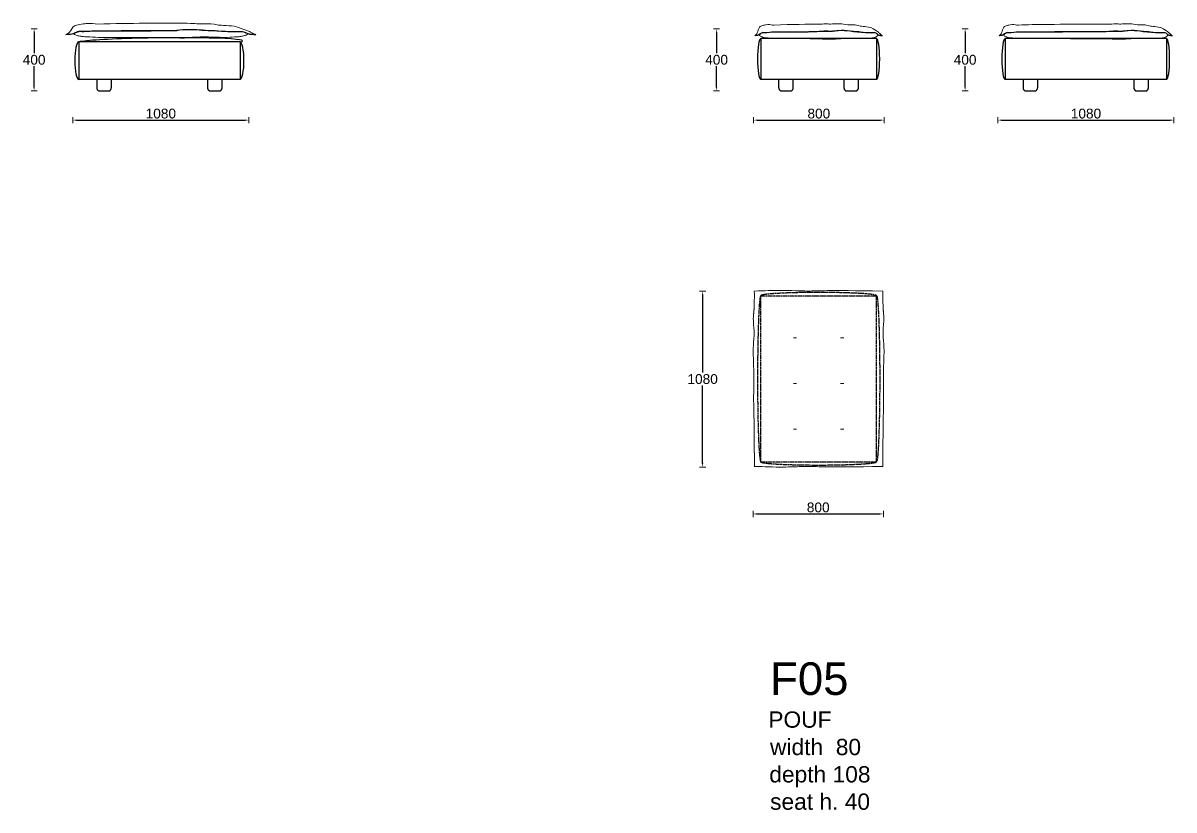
# Model space of a CAD drawing. Header units: millimetres. Extents: x 6668 to 47386, y -6732 to 35544.
# Drawn here: x 25995 to 33060, y 10457 to 15289 of the extents above; entities that cross this region are included whole.
import ezdxf

# ---------------------------------------------------------------- set-up
doc = ezdxf.new("R2010")
doc.units = ezdxf.units.MM
doc.linetypes.add('ACAD_ISO02W100', pattern=[15, 12, -3])
doc.layers.add('_ARREDO', color=7, linetype='Continuous')
doc.layers.add('TESTO', color=1, linetype='Continuous')
doc.layers.add('_CUSCINO SEDUTA', color=8, linetype='Continuous', lineweight=9)
doc.layers.add('_QUOTE', color=1, linetype='Continuous', lineweight=9)
doc.styles.add('Arial', font='arial.ttf')
doc.styles.get("Standard").update_dxf_attribs({"font": 'arial.ttf'})
doc.dimstyles.new('1_1', dxfattribs={"dimscale": 15, "dimtxt": 4, "dimasz": 1.5, "dimexe": 1.25, "dimexo": 2, "dimtad": 1, "dimtih": 1, "dimtoh": 1, "dimdec": 0, "dimtxsty": 'Standard', "dimcen": 2.5, "dimclrd": 256, "dimclre": 256, "dimclrt": 256, "dimadec": 0, "dimazin": 0, "dimtfac": 1, "dimtdec": 0, "dimtmove": 0, "dimatfit": 3, "dimfxl": 1.25, "dimfxlon": 1, "dimlwe": 0, "dimarcsym": 0})

# ---------------------------------------------------------------- blocks, each defined once
blk = doc.blocks.new('*D318')
at = {"layer": '_QUOTE', "lineweight": 0, "transparency": 16777216}
for p, q in [((26300.9, 14711.6), (26300.9, 14674.1)), ((27380.4, 14711.6), (27380.4, 14674.1))]:
    blk.add_line(p, q, dxfattribs=at)
at = {"layer": '_QUOTE', "lineweight": -2, "transparency": 16777216}
blk.add_line((26323.4, 14692.8), (27357.9, 14692.8), dxfattribs=at)
at = {"layer": '_QUOTE', "transparency": 16777216}
for points in [[(26323.4, 14696.6), (26323.4, 14689.1), (26300.9, 14692.8)], [(27357.9, 14696.6), (27357.9, 14689.1), (27380.4, 14692.8)]]:
    blk.add_solid(points, dxfattribs=at)
at = {"layer": 'Defpoints', "color": 0, "transparency": 16777216}
for p in [(26300.9, 15200.5), (27380.4, 15198.9), (27380.4, 14692.8)]:
    blk.add_point(p, dxfattribs=at)
at = {"layer": '_QUOTE', "transparency": 16777216, "insert": (26840.6, 14732.8), "char_height": 60, "attachment_point": 5}
blk.add_mtext('1080', dxfattribs=at)
blk = doc.blocks.new('*D359')
at = {"layer": '_QUOTE', "lineweight": 0, "transparency": 16777216}
for p, q in [((30476.2, 12293.3), (30476.2, 12255.8)), ((31276.1, 12293.3), (31276.1, 12255.8))]:
    blk.add_line(p, q, dxfattribs=at)
at = {"layer": '_QUOTE', "lineweight": -2, "transparency": 16777216}
blk.add_line((30498.7, 12274.5), (31253.6, 12274.5), dxfattribs=at)
at = {"layer": '_QUOTE', "transparency": 16777216}
for points in [[(30498.7, 12278.3), (30498.7, 12270.8), (30476.2, 12274.5)], [(31253.6, 12278.3), (31253.6, 12270.8), (31276.1, 12274.5)]]:
    blk.add_solid(points, dxfattribs=at)
at = {"layer": 'Defpoints', "color": 0, "transparency": 16777216}
for p in [(30476.2, 13090.5), (31276.1, 13093), (31276.1, 12274.5)]:
    blk.add_point(p, dxfattribs=at)
at = {"layer": '_QUOTE', "transparency": 16777216, "insert": (30876.2, 12314.5), "char_height": 60, "attachment_point": 5}
blk.add_mtext('800', dxfattribs=at)
blk = doc.blocks.new('*D360')
at = {"layer": '_QUOTE', "lineweight": 0, "transparency": 16777216}
for p, q in [((30185.4, 13642.7), (30147.9, 13642.7)), ((30185.4, 12562.4), (30147.9, 12562.4))]:
    blk.add_line(p, q, dxfattribs=at)
at = {"layer": '_QUOTE', "lineweight": -2, "transparency": 16777216}
for p, q in [((30166.6, 13620.2), (30166.6, 13142.6)), ((30166.6, 12584.9), (30166.6, 13062.6))]:
    blk.add_line(p, q, dxfattribs=at)
at = {"layer": '_QUOTE', "transparency": 16777216}
for points in [[(30162.9, 13620.2), (30170.4, 13620.2), (30166.6, 13642.7)], [(30162.9, 12584.9), (30170.4, 12584.9), (30166.6, 12562.4)]]:
    blk.add_solid(points, dxfattribs=at)
at = {"layer": 'Defpoints', "color": 0, "transparency": 16777216}
for p in [(30166.6, 13642.7), (30927.3, 13642.7), (30652.9, 12562.4)]:
    blk.add_point(p, dxfattribs=at)
at = {"layer": '_QUOTE', "transparency": 16777216, "insert": (30166.6, 13102.6), "char_height": 60, "attachment_point": 5}
blk.add_mtext('1080', dxfattribs=at)
blk = doc.blocks.new('*D319')
at = {"layer": '_QUOTE', "lineweight": 0, "transparency": 16777216}
for p, q in [((30479.8, 14711.6), (30479.8, 14674.1)), ((31280.2, 14711.6), (31280.2, 14674.1))]:
    blk.add_line(p, q, dxfattribs=at)
at = {"layer": '_QUOTE', "lineweight": -2, "transparency": 16777216}
blk.add_line((30502.3, 14692.8), (31257.7, 14692.8), dxfattribs=at)
at = {"layer": '_QUOTE', "transparency": 16777216}
for points in [[(30502.3, 14696.6), (30502.3, 14689.1), (30479.8, 14692.8)], [(31257.7, 14696.6), (31257.7, 14689.1), (31280.2, 14692.8)]]:
    blk.add_solid(points, dxfattribs=at)
at = {"layer": 'Defpoints', "color": 0, "transparency": 16777216}
for p in [(30479.8, 15210.7), (31280.2, 15210.7), (31280.2, 14692.8)]:
    blk.add_point(p, dxfattribs=at)
at = {"layer": '_QUOTE', "transparency": 16777216, "insert": (30880, 14732.8), "char_height": 60, "attachment_point": 5}
blk.add_mtext('800', dxfattribs=at)
blk = doc.blocks.new('*D311')
at = {"layer": '_QUOTE', "lineweight": 0, "transparency": 16777216}
for p, q in [((31979.8, 14711.6), (31979.8, 14674.1)), ((33060.2, 14711.6), (33060.2, 14674.1))]:
    blk.add_line(p, q, dxfattribs=at)
at = {"layer": '_QUOTE', "lineweight": -2, "transparency": 16777216}
blk.add_line((32002.3, 14692.8), (33037.7, 14692.8), dxfattribs=at)
at = {"layer": '_QUOTE', "transparency": 16777216}
for points in [[(32002.3, 14696.6), (32002.3, 14689.1), (31979.8, 14692.8)], [(33037.7, 14696.6), (33037.7, 14689.1), (33060.2, 14692.8)]]:
    blk.add_solid(points, dxfattribs=at)
at = {"layer": 'Defpoints', "color": 0, "transparency": 16777216}
for p in [(31979.8, 15210.7), (33060.2, 15210.7), (33060.2, 14692.8)]:
    blk.add_point(p, dxfattribs=at)
at = {"layer": '_QUOTE', "transparency": 16777216, "insert": (32520, 14732.8), "char_height": 60, "attachment_point": 5}
blk.add_mtext('1080', dxfattribs=at)
blk = doc.blocks.new('*D295')
at = {"layer": '_QUOTE', "lineweight": 0, "transparency": 16777216}
for p, q in [((26081.4, 15253.2), (26043.9, 15253.2)), ((26081.4, 14873.2), (26043.9, 14873.2))]:
    blk.add_line(p, q, dxfattribs=at)
at = {"layer": '_QUOTE', "lineweight": -2, "transparency": 16777216}
for p, q in [((26062.7, 15230.7), (26062.7, 15103.2)), ((26062.7, 14895.7), (26062.7, 15023.2))]:
    blk.add_line(p, q, dxfattribs=at)
at = {"layer": '_QUOTE', "transparency": 16777216}
for points in [[(26058.9, 15230.7), (26066.4, 15230.7), (26062.7, 15253.2)], [(26058.9, 14895.7), (26066.4, 14895.7), (26062.7, 14873.2)]]:
    blk.add_solid(points, dxfattribs=at)
at = {"layer": 'Defpoints', "color": 0, "transparency": 16777216}
for p in [(27043.6, 15253.2), (26062.7, 14873.2), (27043.6, 14873.2)]:
    blk.add_point(p, dxfattribs=at)
at = {"layer": '_QUOTE', "transparency": 16777216, "insert": (26062.7, 15063.2), "char_height": 60, "attachment_point": 5}
blk.add_mtext('400', dxfattribs=at)
blk = doc.blocks.new('*D296')
at = {"layer": '_QUOTE', "lineweight": 0, "transparency": 16777216}
for p, q in [((30271.2, 15253.2), (30233.7, 15253.2)), ((30271.2, 14873.2), (30233.7, 14873.2))]:
    blk.add_line(p, q, dxfattribs=at)
at = {"layer": '_QUOTE', "lineweight": -2, "transparency": 16777216}
for p, q in [((30252.4, 15230.7), (30252.4, 15103.2)), ((30252.4, 14895.7), (30252.4, 15023.2))]:
    blk.add_line(p, q, dxfattribs=at)
at = {"layer": '_QUOTE', "transparency": 16777216}
for points in [[(30248.7, 15230.7), (30256.2, 15230.7), (30252.4, 15253.2)], [(30248.7, 14895.7), (30256.2, 14895.7), (30252.4, 14873.2)]]:
    blk.add_solid(points, dxfattribs=at)
at = {"layer": 'Defpoints', "color": 0, "transparency": 16777216}
for p in [(31233.4, 15253.2), (30252.4, 14873.2), (31233.4, 14873.2)]:
    blk.add_point(p, dxfattribs=at)
at = {"layer": '_QUOTE', "transparency": 16777216, "insert": (30252.4, 15063.2), "char_height": 60, "attachment_point": 5}
blk.add_mtext('400', dxfattribs=at)
blk = doc.blocks.new('*D297')
at = {"layer": '_QUOTE', "lineweight": 0, "transparency": 16777216}
for p, q in [((31796.8, 15253.2), (31759.3, 15253.2)), ((31796.8, 14873.2), (31759.3, 14873.2))]:
    blk.add_line(p, q, dxfattribs=at)
at = {"layer": '_QUOTE', "lineweight": -2, "transparency": 16777216}
for p, q in [((31778, 15230.7), (31778, 15103.2)), ((31778, 14895.7), (31778, 15023.2))]:
    blk.add_line(p, q, dxfattribs=at)
at = {"layer": '_QUOTE', "transparency": 16777216}
for points in [[(31774.3, 15230.7), (31781.8, 15230.7), (31778, 15253.2)], [(31774.3, 14895.7), (31781.8, 14895.7), (31778, 14873.2)]]:
    blk.add_solid(points, dxfattribs=at)
at = {"layer": 'Defpoints', "color": 0, "transparency": 16777216}
for p in [(32759, 15253.2), (31778, 14873.2), (32759, 14873.2)]:
    blk.add_point(p, dxfattribs=at)
at = {"layer": '_QUOTE', "transparency": 16777216, "insert": (31778, 15063.2), "char_height": 60, "attachment_point": 5}
blk.add_mtext('400', dxfattribs=at)
blk = doc.blocks.new('PIEDINO MIAMI SOFT_PANAMA H7CM')
at = {"color": 0, "linetype": 'ByBlock', "lineweight": -2}
for points in [[(45, 0), (-45, 0)], [(-45, 0), (-45, -50.4)], [(-45, -50.4), (-45, -51.2), (-44.9, -52), (-44.8, -52.9), (-44.7, -53.7), (-44.5, -54.5), (-44.4, -55.3), (-44.2, -56.1), (-43.9, -56.9), (-43.7, -57.7), (-43.4, -58.5), (-43.1, -59.3), (-42.7, -60), (-42.4, -60.8), (-42, -61.5), (-41.6, -62.2), (-41.1, -63), (-40.7, -63.6), (-40.2, -64.3), (-39.7, -65), (-39.1, -65.6), (-38.6, -66.2), (-38, -66.8), (-37.4, -67.4), (-36.8, -68), (-36.1, -68.5), (-35.5, -69), (-34.8, -69.5), (-34.1, -70)], [(-34.1, -70), (34.1, -70)], [(34.1, -70), (34.8, -69.5), (35.5, -69), (36.1, -68.5), (36.8, -68), (37.4, -67.4), (38, -66.8), (38.6, -66.2), (39.1, -65.6), (39.7, -65), (40.2, -64.3), (40.7, -63.6), (41.1, -63), (41.6, -62.2), (42, -61.5), (42.4, -60.8), (42.7, -60), (43.1, -59.3), (43.4, -58.5), (43.7, -57.7), (43.9, -56.9), (44.2, -56.1), (44.4, -55.3), (44.5, -54.5), (44.7, -53.7), (44.8, -52.9), (44.9, -52), (45, -51.2), (45, -50.4)], [(45, -50.4), (45, 0)]]:
    blk.add_lwpolyline(points, dxfattribs=at)

msp = doc.modelspace()

# ---------------------------------------------------------------- linework, layer by layer
at = {"layer": '_ARREDO'}
for p, q in [((31233.7, 15193.3), (30523.3, 15193.3)), ((30523.3, 15193.3), (30523.3, 14943.3)), ((31233.7, 15193.3), (31233.7, 14943.3)), ((33013.7, 15193.3), (32023.3, 15193.3)), ((32023.3, 15193.3), (32023.3, 14943.3)), ((33013.7, 15193.3), (33013.7, 14943.3)), ((27326.7, 15173.3), (26336.7, 15173.3)), ((26336.7, 15173.3), (26336.7, 14943.2)), ((27326.7, 15173.3), (27326.7, 14943.2)), ((27326.7, 14943.2), (26336.7, 14943.2)), ((31233.7, 14943.3), (30523.3, 14943.3)), ((33013.7, 14943.3), (32023.3, 14943.3))]:
    msp.add_line(p, q, dxfattribs=at)
at = {"layer": '_ARREDO', "linetype": 'ACAD_ISO02W100'}
for p, q in [((30523.7, 12594.9), (30523.7, 13614.7)), ((30523.7, 13614.7), (31233.7, 13614.7)), ((31233.7, 12594.9), (31233.7, 13614.7)), ((30523.7, 12594.9), (31233.7, 12594.9))]:
    msp.add_line(p, q, dxfattribs=at)
at = {"layer": '_ARREDO'}
for centre, major_axis, ratio, start_param, end_param in [((26831.7, 15173.3), (511.1, 6.3), 0.047718, -0.252485, 2.889108), ((30523.3, 15068.3), (0, -125), 0.16, 3.141593, 6.283185), ((31233.7, 15068.3), (0, 125), 0.16, 3.141593, 6.283185), ((32023.3, 15068.3), (0, -125), 0.16, 3.141593, 6.283185), ((33013.7, 15068.3), (0, 125), 0.16, 3.141593, 6.283185), ((26336.7, 15058.2), (0, -115), 0.212033, 3.141593, 6.283185), ((27326.7, 15058.2), (0, 115), 0.212033, 3.141593, 6.283185)]:
    msp.add_ellipse(centre, major_axis=major_axis, ratio=ratio, start_param=start_param, end_param=end_param, dxfattribs=at)
at = {"layer": '_ARREDO', "linetype": 'ACAD_ISO02W100'}
for centre, major_axis, ratio, start_param, end_param in [((30523.7, 13104.8), (0, 509.9), 0.039223, 0, 3.141593), ((30878.7, 13614.7), (-355, 0), 0.056338, 3.141593, 6.283185), ((30878.7, 12594.9), (-355, 0), 0.056338, 0, 3.141593)]:
    msp.add_ellipse(centre, major_axis=major_axis, ratio=ratio, start_param=start_param, end_param=end_param, dxfattribs=at)
at = {"layer": '_ARREDO', "linetype": 'ACAD_ISO02W100', "extrusion": (0, 0, -1)}
msp.add_ellipse((31233.7, 13104.8), major_axis=(0, 509.9), ratio=0.039223, start_param=0, end_param=3.141593, dxfattribs=at)
at = {"layer": '_CUSCINO SEDUTA'}
for p, q in [((27224.4, 15239.3), (27195.1, 15240.7)), ((31152.2, 15232.6), (31136.4, 15234.1)), ((32932.2, 15232.6), (32916.4, 15234.1)), ((30723.7, 13355.1), (30743.7, 13355.1)), ((31033.7, 13355.1), (31013.7, 13355.1)), ((30723.7, 13075.1), (30743.7, 13075.1)), ((31033.7, 13075.1), (31013.7, 13075.1)), ((30723.7, 12795.1), (30743.7, 12795.1)), ((31033.7, 12795.1), (31013.7, 12795.1))]:
    msp.add_line(p, q, dxfattribs=at)
for points in [[(26308.1, 15270.5), (26295.5, 15262.3), (26291.2, 15245.6), (26281.7, 15234.7)], [(26343.8, 15280.1), (26328.5, 15277.5), (26316.4, 15275.9), (26308.1, 15270.5)], [(26382.8, 15286.1), (26370, 15285.1), (26355.8, 15282.3), (26343.8, 15280.1)], [(26453.6, 15282.8), (26431.7, 15282.7), (26410.1, 15288.4), (26382.8, 15286.1)], [(26453.6, 15282.8), (26656.4, 15289.2), (26851.1, 15287.4), (26944.7, 15288.3)], [(26939.9, 15288.3), (26967.6, 15288.6), (26995.2, 15288.7), (27023.1, 15286.8)], [(27023.1, 15286.8), (27057.3, 15284.3), (27091.8, 15283.2), (27118.9, 15283.8)], [(27118.9, 15283.8), (27136.9, 15284.2), (27151.6, 15285.5), (27195.1, 15276.2)], [(27195.1, 15276.2), (27200.5, 15275.9), (27205.9, 15275.7), (27224.4, 15274.9)], [(27224.4, 15274.9), (27247.5, 15273.8), (27270.2, 15272.3), (27291.5, 15269)], [(27291.5, 15269), (27370.4, 15244.5), (27383.1, 15237.6), (27396, 15230.9)], [(30516.1, 15263.8), (30509.3, 15255.7), (30506.9, 15238.9), (30501.8, 15228)], [(30535.4, 15273.5), (30527.1, 15270.8), (30520.6, 15269.3), (30516.1, 15263.8)], [(30566.5, 15279.5), (30549.5, 15278.4), (30541.9, 15275.6), (30535.4, 15273.5)], [(30604.8, 15276.1), (30592.9, 15276.1), (30581.3, 15281.8), (30566.5, 15279.5)], [(30604.8, 15276.1), (30714.5, 15282.5), (30819.8, 15280.7), (30870.5, 15281.6)], [(30870.5, 15281.6), (30897.4, 15282.1), (30908.9, 15283.4), (30920.4, 15283.5)], [(30920.4, 15283.5), (30931.5, 15283.7), (30942.5, 15282.8), (30953.7, 15283)], [(30953.7, 15283), (30968.5, 15283.3), (30983.4, 15285.4), (30998.3, 15285.1)], [(30998.3, 15285.1), (31013.3, 15284.8), (31028.2, 15282.1), (31043.3, 15280.1)], [(31043.3, 15280.1), (31061.8, 15277.7), (31080.5, 15276.5), (31095.2, 15277.1)], [(31095.2, 15277.1), (31104.9, 15277.6), (31112.8, 15278.8), (31136.4, 15269.5)], [(31136.4, 15269.5), (31139.3, 15269.3), (31142.2, 15269), (31152.2, 15268.2)], [(31152.2, 15268.2), (31164.7, 15267.2), (31177, 15265.6), (31198.5, 15262.3)], [(31198.5, 15262.3), (31241.2, 15237.8), (31248.1, 15231), (31255.1, 15224.2)], [(32016.1, 15263.8), (32009.3, 15255.7), (32006.9, 15238.9), (32001.8, 15228)], [(32035.4, 15273.5), (32027.1, 15270.8), (32020.6, 15269.3), (32016.1, 15263.8)], [(32066.5, 15279.5), (32049.5, 15278.4), (32041.9, 15275.6), (32035.4, 15273.5)], [(32104.8, 15276.1), (32092.9, 15276.1), (32081.3, 15281.8), (32066.5, 15279.5)], [(32104.8, 15276.1), (32214.5, 15282.5), (32319.8, 15280.7), (32648.5, 15281.6)], [(32648.5, 15281.6), (32675.4, 15282.1), (32686.9, 15283.4), (32700.4, 15283.5)], [(32700.4, 15283.5), (32711.5, 15283.7), (32722.5, 15282.8), (32733.7, 15283)], [(32733.7, 15283), (32748.5, 15283.3), (32763.4, 15285.4), (32778.3, 15285.1)], [(32778.3, 15285.1), (32793.3, 15284.8), (32808.2, 15282.1), (32823.3, 15280.1)], [(32823.3, 15280.1), (32841.8, 15277.7), (32860.5, 15276.5), (32875.2, 15277.1)], [(32875.2, 15277.1), (32884.9, 15277.6), (32892.8, 15278.8), (32916.4, 15269.5)], [(32916.4, 15269.5), (32919.3, 15269.3), (32922.2, 15269), (32932.2, 15268.2)], [(32932.2, 15268.2), (32944.7, 15267.2), (32957, 15265.6), (32978.5, 15262.3)], [(32978.5, 15262.3), (33021.2, 15237.8), (33028.1, 15231), (33035.1, 15224.2)], [(26281.7, 15234.7), (26274.9, 15226.9), (26265.4, 15222.2), (26255.9, 15217.4)], [(26276.6, 15218.8), (26269.5, 15218.5), (26262.7, 15218), (26255.9, 15217.4)], [(26274.6, 15221.2), (26270.4, 15221), (26266.1, 15220.8), (26262, 15220.5)], [(26294.2, 15222.7), (26288.6, 15221.6), (26281.5, 15221.5), (26274.6, 15221.2)], [(26296.3, 15220.3), (26290.5, 15219.1), (26283.4, 15219.1), (26276.6, 15218.8)], [(26307.8, 15227.8), (26303.8, 15225.9), (26299.6, 15223.9), (26294.2, 15222.7)], [(26309.9, 15225.4), (26305.7, 15223.5), (26301.6, 15221.4), (26296.3, 15220.3)], [(26305.4, 15223.4), (26308.4, 15220.6), (26311.3, 15217.8), (26316.2, 15215.6)], [(26322.3, 15233.9), (26317.3, 15231.8), (26312.6, 15230), (26307.8, 15227.8)], [(26324.3, 15231.5), (26319.2, 15229.4), (26314.6, 15227.6), (26309.9, 15225.4)], [(26316.2, 15215.6), (26321.8, 15213.2), (26330, 15211.7), (26337.9, 15210)], [(26336.7, 15238.2), (26331.2, 15237.5), (26326.7, 15235.6), (26322.3, 15233.9)], [(26338.7, 15235.8), (26333.2, 15235.1), (26328.7, 15233.2), (26324.3, 15231.5)], [(26352.7, 15238.4), (26347.1, 15238.6), (26341.6, 15238.9), (26336.7, 15238.2)], [(26337.9, 15210), (26345.1, 15208.6), (26352.2, 15207.1), (26359.7, 15206.1)], [(26354.6, 15236), (26349.1, 15236.1), (26343.6, 15236.5), (26338.7, 15235.8)], [(26453.6, 15242.1), (26422, 15242.3), (26388.2, 15237.4), (26352.7, 15238.4)], [(26442.5, 15239.6), (26422.6, 15239.8), (26389.6, 15235), (26354.6, 15236)], [(26359.7, 15206.1), (26368.6, 15205), (26378.1, 15204.7), (26387.7, 15204.3)], [(26455.6, 15200.6), (26433, 15201.7), (26410.3, 15203), (26387.7, 15204.3)], [(26442.5, 15239.6), (26875.4, 15239.6), (26906.7, 15240.7), (26937.8, 15241.9)], [(26453.6, 15242.1), (26883.5, 15242.3), (26911.7, 15243.3), (26939.8, 15244.4)], [(26455.6, 15200.6), (26894.6, 15200), (26933.5, 15198.9), (26972.7, 15198.1)], [(26972.7, 15198.1), (27052.1, 15196.5), (26890.8, 15196.2), (26970.3, 15199.2)], [(26937.8, 15241.9), (26985.1, 15250.1), (27031, 15248.3), (27076.3, 15245.2)], [(26939.8, 15244.4), (26987, 15252.5), (27033.1, 15250.7), (27078.3, 15247.6)], [(26970.3, 15199.2), (27013.1, 15200.8), (27055.8, 15203.3), (27098.5, 15203.7)], [(27076.3, 15245.2), (27100.7, 15243.5), (27124.9, 15241.4), (27149.4, 15240.8)], [(27078.3, 15247.6), (27102.8, 15246), (27127, 15243.9), (27151.4, 15243.3)], [(27098.5, 15203.7), (27143.7, 15204), (27189, 15202), (27234.2, 15200.3)], [(27149.4, 15240.8), (27164.6, 15240.5), (27179.8, 15240.6), (27195.1, 15238.7)], [(27151.4, 15243.3), (27165.9, 15242.9), (27180.6, 15243), (27195.1, 15240.7)], [(27195.1, 15238.7), (27200.5, 15238.4), (27205.9, 15238.1), (27224.4, 15237)], [(27224.4, 15239.3), (27257.5, 15237.4), (27290.5, 15236), (27325.5, 15237.4)], [(27224.4, 15237), (27257.5, 15235.1), (27290.5, 15233.6), (27325.5, 15235.1)], [(27234.2, 15200.3), (27253.6, 15201.2), (27273.1, 15202.4), (27292.5, 15203.5)], [(27320.6, 15205.3), (27311.6, 15204.1), (27302.1, 15203.8), (27292.5, 15203.5)], [(27342.2, 15209.2), (27334.9, 15207.8), (27328, 15206.2), (27320.6, 15205.3)], [(27325.5, 15237.4), (27331.1, 15237.7), (27336.6, 15238), (27341.5, 15237.4)], [(27325.5, 15235.1), (27331.1, 15235.3), (27336.6, 15235.6), (27341.5, 15235)], [(27341.5, 15237.4), (27346.9, 15236.6), (27351.5, 15234.7), (27355.9, 15233)], [(27341.5, 15235), (27346.9, 15234.3), (27351.5, 15232.4), (27355.9, 15230.6)], [(27363.9, 15214.8), (27358.3, 15212.4), (27350.1, 15210.8), (27342.2, 15209.2)], [(27355.9, 15233), (27360.8, 15230.9), (27365.6, 15229.1), (27370.2, 15226.9)], [(27355.9, 15230.6), (27360.8, 15228.6), (27365.6, 15226.7), (27370.2, 15224.6)], [(27374.7, 15222.5), (27371.8, 15219.7), (27368.7, 15216.9), (27363.9, 15214.8)], [(27370.2, 15226.9), (27374.4, 15225), (27378.5, 15222.9), (27383.9, 15221.8)], [(27370.2, 15224.6), (27374.4, 15222.7), (27378.5, 15220.6), (27383.9, 15219.5)], [(27383.9, 15221.8), (27389.6, 15220.7), (27396.8, 15220.6), (27403.6, 15220.3)], [(27383.9, 15219.5), (27389.6, 15218.3), (27396.8, 15218.2), (27403.6, 15218)], [(27396, 15230.9), (27405.3, 15226.1), (27414.8, 15221.3), (27424.3, 15216.6)], [(27403.6, 15220.3), (27410.7, 15220), (27417.5, 15219.5), (27424.2, 15218.9)], [(27403.6, 15218), (27410.7, 15217.7), (27417.5, 15217.1), (27424.2, 15216.6)], [(30501.8, 15228), (30498.1, 15220.2), (30493, 15215.5), (30487.8, 15210.7)], [(30499, 15212.1), (30495.2, 15211.9), (30491.5, 15211.3), (30487.8, 15210.7)], [(30497.9, 15214.6), (30495.7, 15214.4), (30493.3, 15214.1), (30491.1, 15213.8)], [(30508.6, 15216.1), (30505.5, 15214.9), (30501.7, 15214.8), (30497.9, 15214.6)], [(30509.7, 15213.7), (30506.6, 15212.5), (30502.7, 15212.4), (30499, 15212.1)], [(30515.9, 15221.2), (30513.7, 15219.3), (30511.5, 15217.2), (30508.6, 15216.1)], [(30517, 15218.8), (30514.8, 15216.9), (30512.6, 15214.8), (30509.7, 15213.7)], [(30514.6, 15216.7), (30516.3, 15213.9), (30517.8, 15211.1), (30520.4, 15209)], [(30523.8, 15227.2), (30521.1, 15225.2), (30518.5, 15223.3), (30515.9, 15221.2)], [(30524.9, 15224.8), (30522.1, 15222.8), (30519.6, 15220.9), (30517, 15218.8)], [(30520.4, 15209), (30523.5, 15206.5), (30527.9, 15205), (30532.2, 15203.4)], [(30531.6, 15231.6), (30528.6, 15230.9), (30526.1, 15229), (30523.8, 15227.2)], [(30532.6, 15229.2), (30529.7, 15228.5), (30527.2, 15226.6), (30524.9, 15224.8)], [(30540.2, 15231.7), (30537.2, 15231.9), (30534.2, 15232.2), (30531.6, 15231.6)], [(30532.2, 15203.4), (30536.1, 15201.9), (30539.9, 15200.4), (30544, 15199.5)], [(30541.2, 15229.3), (30538.2, 15229.5), (30535.3, 15229.8), (30532.6, 15229.2)], [(30604.8, 15235.4), (30587.7, 15235.7), (30569.4, 15230.7), (30540.2, 15231.7)], [(30598.8, 15232.9), (30588, 15233.1), (30570.2, 15228.3), (30541.2, 15229.3)], [(30544, 15199.5), (30548.8, 15198.3), (30564, 15198), (30569.1, 15197.7)], [(30605.9, 15194), (30593.7, 15195.1), (30581.4, 15196.4), (30569.1, 15197.7)], [(30598.8, 15232.9), (30833, 15233), (30849.9, 15234.1), (30866.7, 15235.2)], [(30604.8, 15235.4), (30837.4, 15235.6), (30852.6, 15236.6), (30867.8, 15237.7)], [(30605.9, 15194), (30843.4, 15193.3), (30864.4, 15192.2), (30885.6, 15191.4)], [(30866.7, 15235.2), (30885.6, 15236.6), (30904.3, 15238), (30923.2, 15238)], [(30867.8, 15237.7), (30886.7, 15239), (30905.4, 15240.4), (30924.3, 15240.4)], [(30885.6, 15191.4), (30928.6, 15189.8), (30971.8, 15189.6), (31014.8, 15192.5)], [(30923.2, 15238), (30936.9, 15238), (30950.6, 15237.2), (30964.2, 15238)], [(30924.3, 15240.4), (30937.9, 15240.4), (30951.7, 15239.6), (30965.4, 15240.4)], [(30964.2, 15238), (30975.6, 15238.7), (30986.9, 15240.4), (30998.3, 15241.4)], [(30965.4, 15240.4), (30976.7, 15241.1), (30988, 15242.9), (30999.3, 15243.8)], [(30998.3, 15241.4), (31022.8, 15243.4), (31047.6, 15241.6), (31072.1, 15238.5)], [(30999.3, 15243.8), (31023.8, 15245.8), (31048.7, 15244.1), (31073.2, 15241)], [(31014.8, 15192.5), (31037.9, 15194.1), (31061, 15196.7), (31084.1, 15197)], [(31072.1, 15238.5), (31085.3, 15236.9), (31098.4, 15234.8), (31111.7, 15234.2)], [(31073.2, 15241), (31086.4, 15239.3), (31099.5, 15237.2), (31112.7, 15236.6)], [(31084.1, 15197), (31108.6, 15197.4), (31133.1, 15195.3), (31157.5, 15193.6)], [(31111.7, 15234.2), (31119.9, 15233.8), (31128.1, 15234), (31136.4, 15232)], [(31112.7, 15236.6), (31120.6, 15236.3), (31128.5, 15236.4), (31136.4, 15234.1)], [(31136.4, 15232), (31139.3, 15231.7), (31142.2, 15231.4), (31152.2, 15230.3)], [(31152.2, 15232.6), (31170.1, 15230.8), (31198, 15229.3), (31216.9, 15230.8)], [(31152.2, 15230.3), (31170.1, 15228.4), (31198, 15226.9), (31216.9, 15228.4)], [(31157.5, 15193.6), (31168, 15194.6), (31178.6, 15195.7), (31199.1, 15196.8)], [(31214.3, 15198.6), (31209.4, 15197.5), (31204.2, 15197.2), (31199.1, 15196.8)], [(31226, 15202.6), (31222, 15201.1), (31218.3, 15199.6), (31214.3, 15198.6)], [(31216.9, 15230.8), (31220, 15231), (31222.9, 15231.3), (31225.6, 15230.7)], [(31216.9, 15228.4), (31220, 15228.7), (31222.9, 15229), (31225.6, 15228.4)], [(31225.6, 15230.7), (31228.5, 15230), (31231, 15228.1), (31233.4, 15226.3)], [(31225.6, 15228.4), (31228.5, 15227.6), (31231, 15225.7), (31233.4, 15224)], [(31237.7, 15208.2), (31234.7, 15205.7), (31230.3, 15204.1), (31226, 15202.6)], [(31233.4, 15226.3), (31236, 15224.3), (31238.6, 15222.4), (31241.1, 15220.3)], [(31233.4, 15224), (31236, 15221.9), (31238.6, 15220), (31241.1, 15217.9)], [(31243.6, 15215.9), (31242, 15213.1), (31240.3, 15210.3), (31237.7, 15208.2)], [(31241.1, 15220.3), (31243.4, 15218.4), (31245.6, 15216.3), (31248.5, 15215.2)], [(31241.1, 15217.9), (31243.4, 15216), (31245.6, 15213.9), (31248.5, 15212.8)], [(31248.5, 15215.2), (31251.6, 15214), (31255.5, 15214), (31259.2, 15213.7)], [(31248.5, 15212.8), (31251.6, 15211.6), (31255.5, 15211.6), (31259.2, 15211.3)], [(31255.1, 15224.2), (31260.1, 15219.4), (31265.3, 15214.7), (31270.4, 15209.9)], [(31259.2, 15213.7), (31263, 15213.4), (31266.7, 15212.8), (31270.3, 15212.2)], [(31259.2, 15211.3), (31263, 15211), (31266.7, 15210.5), (31270.3, 15209.9)], [(32001.8, 15228), (31998.1, 15220.2), (31993, 15215.5), (31987.8, 15210.7)], [(31999, 15212.1), (31995.2, 15211.9), (31991.5, 15211.3), (31987.8, 15210.7)], [(31997.9, 15214.6), (31995.7, 15214.4), (31993.3, 15214.1), (31991.1, 15213.8)], [(32008.6, 15216.1), (32005.5, 15214.9), (32001.7, 15214.8), (31997.9, 15214.6)], [(32009.7, 15213.7), (32006.6, 15212.5), (32002.7, 15212.4), (31999, 15212.1)], [(32015.9, 15221.2), (32013.7, 15219.3), (32011.5, 15217.2), (32008.6, 15216.1)], [(32017, 15218.8), (32014.8, 15216.9), (32012.6, 15214.8), (32009.7, 15213.7)], [(32014.6, 15216.7), (32016.3, 15213.9), (32017.8, 15211.1), (32020.4, 15209)], [(32023.8, 15227.2), (32021.1, 15225.2), (32018.5, 15223.3), (32015.9, 15221.2)], [(32024.9, 15224.8), (32022.1, 15222.8), (32019.6, 15220.9), (32017, 15218.8)], [(32020.4, 15209), (32023.5, 15206.5), (32027.9, 15205), (32032.2, 15203.4)], [(32031.6, 15231.6), (32028.6, 15230.9), (32026.1, 15229), (32023.8, 15227.2)], [(32032.6, 15229.2), (32029.7, 15228.5), (32027.2, 15226.6), (32024.9, 15224.8)], [(32040.2, 15231.7), (32037.2, 15231.9), (32034.2, 15232.2), (32031.6, 15231.6)], [(32032.2, 15203.4), (32036.1, 15201.9), (32039.9, 15200.4), (32044, 15199.5)], [(32041.2, 15229.3), (32038.2, 15229.5), (32035.3, 15229.8), (32032.6, 15229.2)], [(32104.8, 15235.4), (32087.7, 15235.7), (32069.4, 15230.7), (32040.2, 15231.7)], [(32098.8, 15232.9), (32088, 15233.1), (32070.2, 15228.3), (32041.2, 15229.3)], [(32044, 15199.5), (32048.8, 15198.3), (32064, 15198), (32069.1, 15197.7)], [(32105.9, 15194), (32093.7, 15195.1), (32081.4, 15196.4), (32069.1, 15197.7)], [(32098.8, 15232.9), (32333, 15233), (32349.9, 15234.1), (32644.7, 15235.2)], [(32104.8, 15235.4), (32337.4, 15235.6), (32352.6, 15236.6), (32645.8, 15237.7)], [(32105.9, 15194), (32343.4, 15193.3), (32642.4, 15192.2), (32663.6, 15191.4)], [(32644.7, 15235.2), (32663.6, 15236.6), (32682.3, 15238), (32703.2, 15238)], [(32645.8, 15237.7), (32664.7, 15239), (32683.4, 15240.4), (32704.3, 15240.4)], [(32663.6, 15191.4), (32708.6, 15189.8), (32751.8, 15189.6), (32794.8, 15192.5)], [(32703.2, 15238), (32716.9, 15238), (32730.6, 15237.2), (32744.2, 15238)], [(32704.3, 15240.4), (32717.9, 15240.4), (32731.7, 15239.6), (32745.4, 15240.4)], [(32744.2, 15238), (32755.6, 15238.7), (32766.9, 15240.4), (32778.3, 15241.4)], [(32745.4, 15240.4), (32756.7, 15241.1), (32768, 15242.9), (32779.3, 15243.8)], [(32778.3, 15241.4), (32802.8, 15243.4), (32827.6, 15241.6), (32852.1, 15238.5)], [(32779.3, 15243.8), (32803.8, 15245.8), (32828.7, 15244.1), (32853.2, 15241)], [(32794.8, 15192.5), (32817.9, 15194.1), (32841, 15196.7), (32864.1, 15197)], [(32852.1, 15238.5), (32865.3, 15236.9), (32878.4, 15234.8), (32891.7, 15234.2)], [(32853.2, 15241), (32866.4, 15239.3), (32879.5, 15237.2), (32892.7, 15236.6)], [(32864.1, 15197), (32888.6, 15197.4), (32913.1, 15195.3), (32937.5, 15193.6)], [(32891.7, 15234.2), (32899.9, 15233.8), (32908.1, 15234), (32916.4, 15232)], [(32892.7, 15236.6), (32900.6, 15236.3), (32908.5, 15236.4), (32916.4, 15234.1)], [(32916.4, 15232), (32919.3, 15231.7), (32922.2, 15231.4), (32932.2, 15230.3)], [(32932.2, 15232.6), (32950.1, 15230.8), (32978, 15229.3), (32996.9, 15230.8)], [(32932.2, 15230.3), (32950.1, 15228.4), (32978, 15226.9), (32996.9, 15228.4)], [(32937.5, 15193.6), (32948, 15194.6), (32958.6, 15195.7), (32979.1, 15196.8)], [(32994.3, 15198.6), (32989.4, 15197.5), (32984.2, 15197.2), (32979.1, 15196.8)], [(33006, 15202.6), (33002, 15201.1), (32998.3, 15199.6), (32994.3, 15198.6)], [(32996.9, 15230.8), (33000, 15231), (33002.9, 15231.3), (33005.6, 15230.7)], [(32996.9, 15228.4), (33000, 15228.7), (33002.9, 15229), (33005.6, 15228.4)], [(33005.6, 15230.7), (33008.5, 15230), (33011, 15228.1), (33013.4, 15226.3)], [(33005.6, 15228.4), (33008.5, 15227.6), (33011, 15225.7), (33013.4, 15224)], [(33017.7, 15208.2), (33014.7, 15205.7), (33010.3, 15204.1), (33006, 15202.6)], [(33013.4, 15226.3), (33016, 15224.3), (33018.6, 15222.4), (33021.1, 15220.3)], [(33013.4, 15224), (33016, 15221.9), (33018.6, 15220), (33021.1, 15217.9)], [(33023.6, 15215.9), (33022, 15213.1), (33020.3, 15210.3), (33017.7, 15208.2)], [(33021.1, 15220.3), (33023.4, 15218.4), (33025.6, 15216.3), (33028.5, 15215.2)], [(33021.1, 15217.9), (33023.4, 15216), (33025.6, 15213.9), (33028.5, 15212.8)], [(33028.5, 15215.2), (33031.6, 15214), (33035.5, 15214), (33039.2, 15213.7)], [(33028.5, 15212.8), (33031.6, 15211.6), (33035.5, 15211.6), (33039.2, 15211.3)], [(33035.1, 15224.2), (33040.1, 15219.4), (33045.3, 15214.7), (33050.4, 15209.9)], [(33039.2, 15213.7), (33043, 15213.4), (33046.7, 15212.8), (33050.3, 15212.2)], [(33039.2, 15211.3), (33043, 15211), (33046.7, 15210.5), (33050.3, 15209.9)]]:
    msp.add_open_spline(points, degree=3, dxfattribs=at)
at = {"layer": '_CUSCINO SEDUTA', "lineweight": 9}
for points, degree in [([(30479.7, 13502.2), (30485, 13548.9), (30483.9, 13643.3)], 2), ([(30483.9, 13643.3), (30519.1, 13643.7), (30544.3, 13645), (30569.5, 13645.9)], 3), ([(30569.5, 13645.9), (30641.9, 13648), (30674.2, 13647.5), (30736.3, 13645.5)], 3), ([(30736.3, 13645.5), (30766.7, 13644.4), (30797.1, 13643.1), (30827.5, 13643.5)], 3), ([(30827.5, 13643.5), (30872.7, 13644.3), (30917.9, 13648.9), (31273.4, 13643.3)], 3), ([(31277.6, 13502.2), (31272.3, 13548.9), (31273.4, 13643.3)], 2), ([(30479.7, 13502.2), (30478.6, 13493.5), (30477.9, 13485.3), (30477.6, 13477.1)], 3), ([(31277.6, 13502.2), (31278.7, 13493.5), (31279.5, 13485.3), (31279.8, 13477.1)], 3), ([(30477.6, 13477.1), (30476.8, 13450.7), (30482, 13424.7), (30482.9, 13398.4)], 3), ([(31279.8, 13477.1), (31280.5, 13450.7), (31275.4, 13424.7), (31274.4, 13398.4)], 3), ([(30482.9, 13398.4), (30483.9, 13369.3), (30479.7, 13340), (30478.1, 13310.5)], 3), ([(31274.4, 13398.4), (31273.4, 13369.3), (31277.6, 13340), (31279.3, 13310.5)], 3), ([(30478.1, 13310.5), (30475.8, 13268.5), (30478.4, 13226.2), (30479.9, 13183.9)], 3), ([(31279.3, 13310.5), (31281.6, 13268.5), (31278.9, 13226.2), (31277.5, 13183.9)], 3), ([(30479.9, 13183.9), (30482, 13121.5), (30481.4, 13059.2), (30479.4, 12997.1)], 3), ([(31277.5, 13183.9), (31275.3, 13121.5), (31275.9, 13059.2), (31277.9, 12997.1)], 3), ([(30479.4, 12997.1), (30482.2, 12856), (30483.8, 12760.8), (30484.4, 12566.3)], 3), ([(31277.9, 12997.1), (31275.1, 12856), (31273.5, 12760.8), (31273, 12566.3)], 3), ([(30483.9, 12566.3), (30519.1, 12565.9), (30544.3, 12564.6), (30569.5, 12563.8)], 3), ([(30569.5, 12563.8), (30641.9, 12561.6), (30674.2, 12562.2), (30736.3, 12564.2)], 3), ([(30736.3, 12564.2), (30766.7, 12565.2), (30797.1, 12566.6), (30827.5, 12566.1)], 3), ([(30827.5, 12566.1), (30872.7, 12565.4), (30917.9, 12560.7), (31273.4, 12566.3)], 3)]:
    msp.add_open_spline(points, degree=degree, dxfattribs=at)

# ---------------------------------------------------------------- block references
at = {"layer": '_ARREDO'}
for p in [(26491.7, 14943.2), (27171.7, 14943.2), (30678.4, 14943.3), (31078.6, 14943.3), (32178.4, 14943.3), (32858.6, 14943.3)]:
    msp.add_blockref('PIEDINO MIAMI SOFT_PANAMA H7CM', p, dxfattribs=at)

# ---------------------------------------------------------------- texts
at = {"layer": 'TESTO', "style": 'Arial'}
for s, height, p in [('F05', 200, (30580.7, 11163.3)), ('POUF', 100, (30569.9, 10962)), ('width  80', 100, (30580.3, 10793.6)), ('depth 108', 100, (30575.9, 10625.9)), ('seat h. 40', 100, (30580.8, 10458.2))]:
    msp.add_text(s, height=height, dxfattribs=at).set_placement(p)

# ---------------------------------------------------------------- dimensions: what is measured, and where the dimension line sits
at = {"layer": '_QUOTE'}
for base, p1, p2, picture, middle in [((26062.7, 14873.2), (27043.6, 15253.2), (27043.6, 14873.2), '*D295', (26062.7, 15063.2)), ((30252.4, 14873.2), (31233.4, 15253.2), (31233.4, 14873.2), '*D296', (30252.4, 15063.2)), ((31778, 14873.2), (32759, 15253.2), (32759, 14873.2), '*D297', (31778, 15063.2))]:
    dim = msp.add_linear_dim(base=base, p1=p1, p2=p2, angle=90, text='400', dimstyle='1_1', dxfattribs=at)
    dim.commit()
    dim.dimension.update_dxf_attribs({"geometry": picture, "text_midpoint": middle})
for base, p1, p2, picture, middle in [((27380.4021, 14692.8051), (26300.8864, 15200.471), (27380.4021, 15198.9035), '*D318', (26840.6442, 14732.8145)), ((31280.2, 14692.8), (30479.8, 15210.7), (31280.2, 15210.7), '*D319', (30880, 14732.8)), ((33060.2, 14692.8), (31979.8, 15210.7), (33060.2, 15210.7), '*D311', (32520, 14732.8)), ((31276.1, 12274.5), (30476.2, 13090.5), (31276.1, 13093), '*D359', (30876.2, 12314.5))]:
    dim = msp.add_linear_dim(base=base, p1=p1, p2=p2, dimstyle='1_1', dxfattribs=at)
    dim.commit()
    dim.dimension.update_dxf_attribs({"geometry": picture, "text_midpoint": middle})
dim = msp.add_linear_dim(base=(30166.6, 13642.7), p1=(30652.9, 12562.4), p2=(30927.3, 13642.7), angle=90, dimstyle='1_1', dxfattribs=at)
dim.commit()
dim.dimension.update_dxf_attribs({"geometry": '*D360', "text_midpoint": (30166.6, 13102.6)})

doc.saveas('drawing.dxf')
